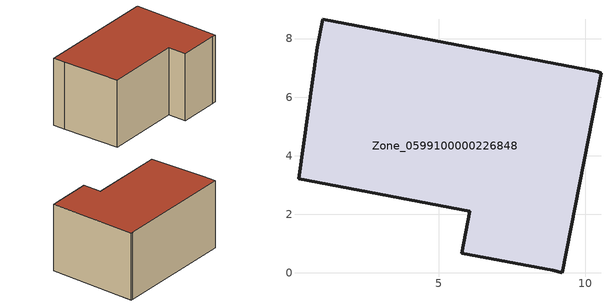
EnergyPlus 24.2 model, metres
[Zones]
Zone_0599100000226848
 floor ground (C_G): 0.85,7.7 1.03,8.66 10.43,6.86 10.54,6.82 9.22,0 8.9,0.08 5.79,0.67 6.07,2.1 0.21,3.21 z0
 wall outside (C_F): 5.79,0.67 8.9,0.08 9.22,0 10.54,6.82 10.43,6.86 1.03,8.66 0.85,7.7 0.21,3.21 6.07,2.1 5.79,0.67 z0:5.39
 roof outside (C_R): 0.85,7.7 0.21,3.21 6.07,2.1 5.79,0.67 8.9,0.08 9.22,0 10.54,6.82 10.43,6.86 1.03,8.66 z5.39
[BUILDING]
Pand.0599100000226848: North Axis=0; Terrain=City; Loads Convergence Tolerance Value=0.04; Temperature Convergence Tolerance Value=0.4; Solar Distribution=FullExterior; Maximum Number of Warmup Days=25; Minimum Number of Warmup Days=1
[Site:Location]
Rotterdam.The.Hague.AP_ZH_NLD Design_Conditions: Latitude=51.96; Longitude=4.45; Time Zone=1; Elevation=-4.5
[SITE:GROUNDTEMPERATURE:BUILDINGSURFACE]
18, 18, 18, 18, 18, 18, 18, 18, 18, 18, 18, 18
[MATERIAL] Thermal Absorptance=0.9; Solar Absorptance=0.7; Visible Absorptance=0.7
Name | Roughness | Thickness | Conductivity | Density | Specific Heat
G.TI.1946 | MediumSmooth | 0.15 | 1 | 540 | 1210
F.TI.1946 | Rough | 0.3 | 0.857143 | 1920 | 840
R.TI.1946 | MediumRough | 0.2 | 0.1 | 1500 | 1000
[CONSTRUCTION]
C_G: G.TI.1946
C_F: F.TI.1946
C_R: R.TI.1946
[ZONE]
Zone_0599100000226848: Type=1; Multiplier=1; Ceiling Height=Autocalculate; Volume=Autocalculate; Floor Area=autocalculate; Part of Total Floor Area=Yes
[ZONEINFILTRATION:DESIGNFLOWRATE]
Infil_Zone_0599100000226848: Zone or ZoneList or Space or SpaceList=Zone_0599100000226848; Schedule=AlwaysOn; Design Flow Rate Calculation Method=Flow/Area; Flow Rate per Floor Area=0.003; Constant Term Coefficient=1; Temperature Term Coefficient=0; Velocity Term Coefficient=0; Velocity Squared Term Coefficient=0
[HVACTEMPLATE:ZONE:IDEALLOADSAIRSYSTEM]
Zone_0599100000226848: Maximum Heating Supply Air Temperature=50; Minimum Cooling Supply Air Temperature=13; Maximum Heating Supply Air Humidity Ratio=0.0156; Minimum Cooling Supply Air Humidity Ratio=0.0077; Heating Limit=NoLimit; Cooling Limit=NoLimit; Dehumidification Control Type=ConstantSensibleHeatRatio; Cooling Sensible Heat Ratio=0.7; Dehumidification Setpoint=60; Humidification Control Type=None; Humidification Setpoint=30; Outdoor Air Method=None; Outdoor Air Flow Rate per Person=0.00944; Outdoor Air Flow Rate per Zone Floor Area=0; Outdoor Air Flow Rate per Zone=0; Demand Controlled Ventilation Type=None; Outdoor Air Economizer Type=NoEconomizer; Heat Recovery Type=None; Sensible Heat Recovery Effectiveness=0.7; Latent Heat Recovery Effectiveness=0.65
[ZONECONTROL:THERMOSTAT]
ThermostatControl_Zone_0599100000226848: Zone or ZoneList=Zone_0599100000226848; Control Type Schedule=DualSetpointControlType; Control 1=Thermostat_Zone_0599100000226848; Temperature Difference Between Cutout And Setpoint=0
[THERMOSTATSETPOINT:DUALSETPOINT]
Thermostat_Zone_0599100000226848: Heating Setpoint Temperature Schedule=HeatingSetpoint_Zone_0599100000226848; Cooling Setpoint Temperature Schedule=CoolingSetpoint_Zone_0599100000226848
[SCHEDULE:COMPACT]
HeatingSetpoint_Zone_0599100000226848: Through: 12/31, For: AllDays, Until: 24:00, 21
CoolingSetpoint_Zone_0599100000226848: Through: 12/31, For: AllDays, Until: 24:00, 24
DualSetpointControlType: Through: 12/31, For: AllDays, Until: 24:00, 4
AlwaysOn: Through: 12/31, For: AllDays, Until: 24:00, 1
